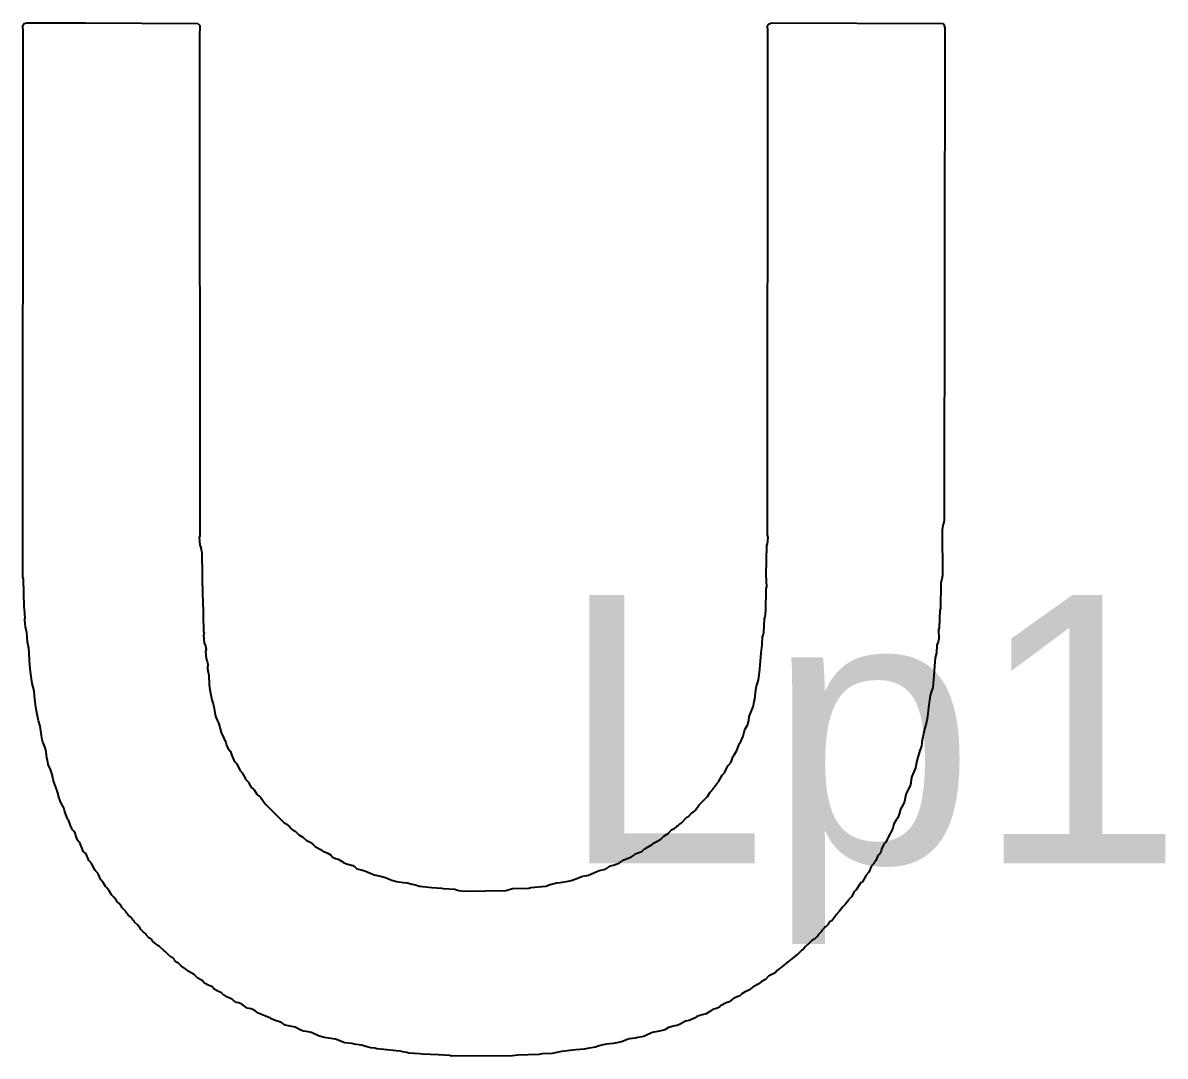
# Model space of a CAD drawing. Header units: inches. Extents: x -0.3 to 12.2, y -3.2 to 4.4.
# Drawn here: x 3.3537 to 3.4611, y 1.8099 to 1.907 of the extents above; entities that cross this region are included whole.
import ezdxf

# ---------------------------------------------------------------- set-up
doc = ezdxf.new("R2010")
doc.units = ezdxf.units.IN
doc.header["$MEASUREMENT"] = 0
doc.layers.add('Board Layer Stack Bottom Overlay', color=54, linetype='Continuous')
doc.layers.add('Top Overlay', color=2, linetype='Continuous')
doc.styles.add('Arial', font='', dxfattribs={"height": 0.2})
doc.styles.get('Arial').set_extended_font_data('Arial')

msp = doc.modelspace()

# ---------------------------------------------------------------- linework, layer by layer
at = {"layer": 'Board Layer Stack Bottom Overlay'}
for p, q in [((3.35386, 1.90699), (3.35409, 1.90704)), ((3.35409, 1.90704), (3.35954, 1.90704)), ((3.35954, 1.90704), (3.3596, 1.90704)), ((3.3596, 1.90704), (3.37017, 1.90699)), ((3.4238, 1.90693), (3.42409, 1.90704)), ((3.42409, 1.90704), (3.44016, 1.90699)), ((3.35372, 1.90679), (3.35386, 1.90699)), ((3.35375, 1.90619), (3.35372, 1.90679)), ((3.35372, 1.85497), (3.35375, 1.90619)), ((3.37017, 1.90699), (3.37037, 1.90679)), ((3.37037, 1.90679), (3.37034, 1.90579)), ((3.42372, 1.90679), (3.4238, 1.90693)), ((3.42375, 1.90625), (3.42372, 1.90679)), ((3.42372, 1.85889), (3.42375, 1.90625)), ((3.44016, 1.90699), (3.44031, 1.9069)), ((3.44031, 1.9069), (3.44039, 1.90659)), ((3.44039, 1.90659), (3.44034, 1.86034)), ((3.37034, 1.90579), (3.37037, 1.85884)), ((3.44019, 1.8598), (3.44014, 1.8594)), ((3.44028, 1.86011), (3.44019, 1.8598)), ((3.44034, 1.86034), (3.44028, 1.86011)), ((3.37037, 1.85884), (3.37031, 1.85867)), ((3.42377, 1.85867), (3.42372, 1.85889)), ((3.44014, 1.8594), (3.44016, 1.85512)), ((3.37031, 1.85867), (3.37037, 1.85798)), ((3.37037, 1.85798), (3.37042, 1.85781)), ((3.37042, 1.85781), (3.37048, 1.85759)), ((3.4236, 1.85514), (3.42366, 1.85793)), ((3.42366, 1.85793), (3.42372, 1.8581)), ((3.42372, 1.8581), (3.42377, 1.85867)), ((3.37048, 1.85759), (3.37054, 1.85719)), ((3.37054, 1.85719), (3.3706, 1.8531)), ((3.35378, 1.8548), (3.35372, 1.85497)), ((3.35384, 1.85213), (3.35378, 1.8548)), ((3.42366, 1.85406), (3.4236, 1.85514)), ((3.44002, 1.85446), (3.43997, 1.85202)), ((3.44011, 1.85477), (3.44002, 1.85446)), ((3.44016, 1.85512), (3.44011, 1.85477)), ((3.42355, 1.85179), (3.4236, 1.85389)), ((3.4236, 1.85389), (3.42366, 1.85406)), ((3.3706, 1.8531), (3.37065, 1.85293)), ((3.37065, 1.85293), (3.37071, 1.84986)), ((3.35389, 1.85196), (3.35384, 1.85213)), ((3.35395, 1.85111), (3.35389, 1.85196)), ((3.42343, 1.85105), (3.42349, 1.85122)), ((3.42349, 1.85122), (3.42355, 1.85179)), ((3.43991, 1.85185), (3.43985, 1.8502)), ((3.43997, 1.85202), (3.43991, 1.85185)), ((3.35389, 1.85094), (3.35395, 1.85111)), ((3.35392, 1.85091), (3.35389, 1.85094)), ((3.35398, 1.85029), (3.35392, 1.85091)), ((3.35403, 1.85), (3.35398, 1.85029)), ((3.42338, 1.84975), (3.42343, 1.85105)), ((3.43985, 1.8502), (3.4398, 1.85003)), ((3.35409, 1.84977), (3.35403, 1.85)), ((3.35415, 1.84887), (3.35409, 1.84977)), ((3.37071, 1.84986), (3.37077, 1.84969)), ((3.37077, 1.84969), (3.37071, 1.84952)), ((3.37071, 1.84952), (3.37077, 1.84878)), ((3.42321, 1.84861), (3.42326, 1.84935)), ((3.42326, 1.84935), (3.42332, 1.84952)), ((3.42332, 1.84952), (3.42338, 1.84975)), ((3.43982, 1.84915), (3.43977, 1.84887)), ((3.4398, 1.85003), (3.43982, 1.84915)), ((3.35423, 1.84855), (3.35415, 1.84887)), ((3.35429, 1.84833), (3.35423, 1.84855)), ((3.35437, 1.84665), (3.35429, 1.84833)), ((3.37077, 1.84878), (3.37088, 1.8485)), ((3.37088, 1.8485), (3.37094, 1.84816)), ((3.37094, 1.84816), (3.37088, 1.84798)), ((3.37088, 1.84798), (3.37094, 1.8473)), ((3.42312, 1.84784), (3.42321, 1.84861)), ((3.43965, 1.84858), (3.4396, 1.84784)), ((3.43977, 1.84887), (3.43965, 1.84858)), ((3.37094, 1.8473), (3.37105, 1.84702)), ((3.37105, 1.84702), (3.37111, 1.84679)), ((3.42301, 1.84631), (3.42306, 1.84705)), ((3.42306, 1.84705), (3.42312, 1.84784)), ((3.43948, 1.84739), (3.43943, 1.84659)), ((3.4396, 1.84784), (3.43948, 1.84739)), ((3.35443, 1.84608), (3.35437, 1.84665)), ((3.35449, 1.84563), (3.35443, 1.84608)), ((3.37111, 1.84679), (3.37108, 1.84637)), ((3.37108, 1.84637), (3.37114, 1.84602)), ((3.37114, 1.84602), (3.37119, 1.84574)), ((3.42292, 1.84554), (3.42301, 1.84631)), ((3.43943, 1.84659), (3.43937, 1.84568)), ((3.3546, 1.84495), (3.35449, 1.84563)), ((3.35477, 1.84426), (3.3546, 1.84495)), ((3.37119, 1.84574), (3.37125, 1.84483)), ((3.37125, 1.84483), (3.37131, 1.84438)), ((3.42267, 1.84472), (3.42278, 1.845)), ((3.42278, 1.845), (3.42286, 1.84531)), ((3.42286, 1.84531), (3.42292, 1.84554)), ((3.43931, 1.84534), (3.43926, 1.8446)), ((3.43937, 1.84568), (3.43931, 1.84534)), ((3.35483, 1.84381), (3.35477, 1.84426)), ((3.35489, 1.84324), (3.35483, 1.84381)), ((3.37131, 1.84438), (3.37142, 1.84375)), ((3.37142, 1.84375), (3.3715, 1.84344)), ((3.42252, 1.8435), (3.42261, 1.84438)), ((3.42261, 1.84438), (3.42267, 1.84472)), ((3.439, 1.84384), (3.43886, 1.84273)), ((3.43909, 1.84415), (3.439, 1.84384)), ((3.43926, 1.8446), (3.43909, 1.84415)), ((3.35494, 1.84273), (3.35489, 1.84324)), ((3.355, 1.84239), (3.35494, 1.84273)), ((3.3715, 1.84344), (3.37162, 1.84304)), ((3.37162, 1.84304), (3.37167, 1.84281)), ((3.37167, 1.84281), (3.37179, 1.84202)), ((3.42221, 1.84239), (3.42241, 1.84287)), ((3.42241, 1.84287), (3.42247, 1.84327)), ((3.42247, 1.84327), (3.42252, 1.8435)), ((3.43886, 1.84273), (3.4388, 1.8421)), ((3.3552, 1.84145), (3.355, 1.84239)), ((3.37179, 1.84202), (3.37185, 1.84179)), ((3.37185, 1.84179), (3.37213, 1.84117)), ((3.42196, 1.84145), (3.42201, 1.84185)), ((3.42201, 1.84185), (3.42221, 1.84239)), ((3.43874, 1.84165), (3.43863, 1.8412)), ((3.4388, 1.8421), (3.43874, 1.84165)), ((3.35534, 1.84097), (3.3552, 1.84145)), ((3.35548, 1.84009), (3.35534, 1.84097)), ((3.37213, 1.84117), (3.37236, 1.84037)), ((3.42144, 1.84003), (3.42159, 1.84063)), ((3.42159, 1.84063), (3.42184, 1.84105)), ((3.42184, 1.84105), (3.42196, 1.84145)), ((3.43855, 1.84088), (3.43838, 1.84031)), ((3.43863, 1.8412), (3.43855, 1.84088)), ((3.35554, 1.83969), (3.35548, 1.84009)), ((3.3556, 1.83946), (3.35554, 1.83969)), ((3.35571, 1.83918), (3.3556, 1.83946)), ((3.37236, 1.84037), (3.37281, 1.83941)), ((3.37281, 1.83941), (3.37287, 1.83918)), ((3.42108, 1.83932), (3.42116, 1.83941)), ((3.42116, 1.83941), (3.42122, 1.83952)), ((3.42122, 1.83952), (3.42144, 1.84003)), ((3.43826, 1.83969), (3.4382, 1.83906)), ((3.43832, 1.83992), (3.43826, 1.83969)), ((3.43838, 1.84031), (3.43832, 1.83992)), ((3.35585, 1.83881), (3.35571, 1.83918)), ((3.35591, 1.83853), (3.35585, 1.83881)), ((3.35599, 1.83799), (3.35591, 1.83853)), ((3.37287, 1.83918), (3.37298, 1.83889)), ((3.37298, 1.83889), (3.37324, 1.83858)), ((3.37324, 1.83858), (3.37338, 1.83821)), ((3.42059, 1.83827), (3.42082, 1.83861)), ((3.42082, 1.83861), (3.42108, 1.83932)), ((3.43803, 1.83867), (3.43781, 1.83793)), ((3.4382, 1.83906), (3.43803, 1.83867)), ((3.35605, 1.83776), (3.35599, 1.83799)), ((3.35611, 1.83736), (3.35605, 1.83776)), ((3.35631, 1.83688), (3.35611, 1.83736)), ((3.37338, 1.83821), (3.37355, 1.83776)), ((3.37355, 1.83776), (3.37366, 1.83764)), ((3.37366, 1.83764), (3.37372, 1.83753)), ((3.37372, 1.83753), (3.37383, 1.83742)), ((3.37383, 1.83742), (3.37395, 1.83713)), ((3.4198, 1.83685), (3.42002, 1.83725)), ((3.42002, 1.83725), (3.42025, 1.83747)), ((3.42025, 1.83747), (3.42036, 1.83776)), ((3.42036, 1.83776), (3.42045, 1.83807)), ((3.42045, 1.83807), (3.42059, 1.83827)), ((3.43775, 1.8377), (3.43766, 1.83716)), ((3.43781, 1.83793), (3.43775, 1.8377)), ((3.35648, 1.83642), (3.35631, 1.83688)), ((3.35656, 1.83594), (3.35648, 1.83642)), ((3.37395, 1.83713), (3.37417, 1.83674)), ((3.37417, 1.83674), (3.37435, 1.83657)), ((3.37435, 1.83657), (3.37469, 1.83594)), ((3.41912, 1.83571), (3.41946, 1.83634)), ((3.41946, 1.83634), (3.41968, 1.83657)), ((3.41968, 1.83657), (3.4198, 1.83685)), ((3.4373, 1.83622), (3.43724, 1.836)), ((3.43761, 1.83693), (3.4373, 1.83622)), ((3.43766, 1.83716), (3.43761, 1.83693)), ((3.35662, 1.83571), (3.35656, 1.83594)), ((3.35682, 1.83523), (3.35662, 1.83571)), ((3.35699, 1.83478), (3.35682, 1.83523)), ((3.37469, 1.83594), (3.37491, 1.83571)), ((3.37491, 1.83571), (3.37497, 1.8356)), ((3.37497, 1.8356), (3.37523, 1.83517)), ((3.37523, 1.83517), (3.37534, 1.83512)), ((3.37534, 1.83512), (3.37548, 1.83497)), ((3.4186, 1.83509), (3.419, 1.8356)), ((3.419, 1.8356), (3.41912, 1.83571)), ((3.43713, 1.83537), (3.43673, 1.83452)), ((3.43718, 1.8356), (3.43713, 1.83537)), ((3.43724, 1.836), (3.43718, 1.8356)), ((3.35713, 1.83418), (3.35699, 1.83478)), ((3.3573, 1.83378), (3.35713, 1.83418)), ((3.37548, 1.83497), (3.37571, 1.83458)), ((3.37571, 1.83458), (3.37579, 1.83449)), ((3.37579, 1.83449), (3.37591, 1.83443)), ((3.37591, 1.83443), (3.37605, 1.83429)), ((3.37605, 1.83429), (3.37611, 1.83418)), ((3.37611, 1.83418), (3.3765, 1.83367)), ((3.4173, 1.83355), (3.41809, 1.83435)), ((3.41809, 1.83435), (3.41832, 1.83475)), ((3.41832, 1.83475), (3.41855, 1.83497)), ((3.41855, 1.83497), (3.4186, 1.83509)), ((3.43673, 1.83452), (3.43659, 1.83387)), ((3.35758, 1.83327), (3.3573, 1.83378)), ((3.35764, 1.83304), (3.35758, 1.83327)), ((3.35776, 1.83264), (3.35764, 1.83304)), ((3.3765, 1.83367), (3.37829, 1.83188)), ((3.41676, 1.8329), (3.41696, 1.83304)), ((3.41696, 1.83304), (3.41701, 1.83316)), ((3.41701, 1.83316), (3.4173, 1.83355)), ((3.43622, 1.83316), (3.4361, 1.8327)), ((3.43647, 1.83358), (3.43622, 1.83316)), ((3.43659, 1.83387), (3.43647, 1.83358)), ((3.35793, 1.83225), (3.35776, 1.83264)), ((3.35801, 1.83216), (3.35793, 1.83225)), ((3.35821, 1.83162), (3.35801, 1.83216)), ((3.37829, 1.83188), (3.37841, 1.83182)), ((3.41551, 1.83182), (3.41562, 1.83188)), ((3.41562, 1.83188), (3.41613, 1.83239)), ((3.41613, 1.83239), (3.41625, 1.83245)), ((3.41625, 1.83245), (3.41664, 1.83284)), ((3.41664, 1.83284), (3.41676, 1.8329)), ((3.43582, 1.83213), (3.43559, 1.83179)), ((3.43596, 1.83233), (3.43582, 1.83213)), ((3.4361, 1.8327), (3.43596, 1.83233)), ((3.35832, 1.83134), (3.35821, 1.83162)), ((3.35838, 1.83122), (3.35832, 1.83134)), ((3.35849, 1.83111), (3.35838, 1.83122)), ((3.35864, 1.83091), (3.35849, 1.83111)), ((3.35872, 1.8306), (3.35864, 1.83091)), ((3.37841, 1.83182), (3.3788, 1.83154)), ((3.3788, 1.83154), (3.37895, 1.83134)), ((3.37895, 1.83134), (3.37903, 1.83125)), ((3.37903, 1.83125), (3.37932, 1.83108)), ((3.37932, 1.83108), (3.37966, 1.83074)), ((3.41397, 1.83063), (3.41437, 1.83086)), ((3.41437, 1.83086), (3.41471, 1.8312)), ((3.41471, 1.8312), (3.415, 1.83137)), ((3.415, 1.83137), (3.41519, 1.83151)), ((3.41519, 1.83151), (3.41522, 1.83159)), ((3.41522, 1.83159), (3.41534, 1.83165)), ((3.41534, 1.83165), (3.41551, 1.83182)), ((3.43525, 1.83088), (3.4348, 1.83003)), ((3.43539, 1.83108), (3.43525, 1.83088)), ((3.43551, 1.83137), (3.43539, 1.83108)), ((3.43559, 1.83179), (3.43551, 1.83137)), ((3.35886, 1.83023), (3.35872, 1.8306)), ((3.35912, 1.82992), (3.35886, 1.83023)), ((3.35929, 1.82946), (3.35912, 1.82992)), ((3.37966, 1.83074), (3.38005, 1.83051)), ((3.38005, 1.83051), (3.38034, 1.83023)), ((3.38034, 1.83023), (3.38062, 1.83012)), ((3.38062, 1.83012), (3.38074, 1.83006)), ((3.38074, 1.83006), (3.38105, 1.8298)), ((3.38105, 1.8298), (3.38119, 1.82966)), ((3.41227, 1.82949), (3.41289, 1.82983)), ((3.41289, 1.82983), (3.41306, 1.83)), ((3.41306, 1.83), (3.41318, 1.83006)), ((3.41318, 1.83006), (3.41369, 1.83034)), ((3.41369, 1.83034), (3.41397, 1.83063)), ((3.43463, 1.8298), (3.43445, 1.82941)), ((3.43468, 1.82992), (3.43463, 1.8298)), ((3.4348, 1.83003), (3.43468, 1.82992)), ((3.3594, 1.82918), (3.35929, 1.82946)), ((3.35949, 1.82909), (3.3594, 1.82918)), ((3.3596, 1.82904), (3.35949, 1.82909)), ((3.35963, 1.82895), (3.3596, 1.82904)), ((3.35972, 1.82887), (3.35963, 1.82895)), ((3.35991, 1.82833), (3.35972, 1.82887)), ((3.38119, 1.82966), (3.3817, 1.82938)), ((3.3817, 1.82938), (3.38182, 1.82926)), ((3.38182, 1.82926), (3.38193, 1.82921)), ((3.38193, 1.82921), (3.38233, 1.82904)), ((3.38233, 1.82904), (3.3827, 1.82884)), ((3.3827, 1.82884), (3.38275, 1.82872)), ((3.38275, 1.82872), (3.38284, 1.82864)), ((3.41022, 1.82841), (3.41093, 1.82867)), ((3.41093, 1.82867), (3.41102, 1.82875)), ((3.41102, 1.82875), (3.41113, 1.82881)), ((3.41113, 1.82881), (3.41125, 1.82892)), ((3.41125, 1.82892), (3.41153, 1.82904)), ((3.41153, 1.82904), (3.4119, 1.82918)), ((3.4119, 1.82918), (3.41216, 1.82943)), ((3.41216, 1.82943), (3.41227, 1.82949)), ((3.43406, 1.82872), (3.43389, 1.82833)), ((3.43423, 1.82889), (3.43406, 1.82872)), ((3.43428, 1.82901), (3.43423, 1.82889)), ((3.43437, 1.82909), (3.43428, 1.82901)), ((3.43445, 1.82941), (3.43437, 1.82909)), ((3.36014, 1.8281), (3.35991, 1.82833)), ((3.36048, 1.82747), (3.36014, 1.8281)), ((3.38284, 1.82864), (3.38312, 1.82853)), ((3.38312, 1.82853), (3.38335, 1.82847)), ((3.38335, 1.82847), (3.38375, 1.82824)), ((3.38375, 1.82824), (3.38386, 1.82813)), ((3.38386, 1.82813), (3.38415, 1.82801)), ((3.38415, 1.82801), (3.38474, 1.82787)), ((3.38474, 1.82787), (3.38483, 1.82779)), ((3.38483, 1.82779), (3.38494, 1.82773)), ((3.38494, 1.82773), (3.38511, 1.82756)), ((3.40849, 1.82753), (3.40895, 1.82782)), ((3.40895, 1.82782), (3.4092, 1.8279)), ((3.4092, 1.8279), (3.40943, 1.82796)), ((3.40943, 1.82796), (3.4098, 1.8281)), ((3.4098, 1.8281), (3.41022, 1.82841)), ((3.43349, 1.82782), (3.43326, 1.82725)), ((3.43372, 1.82804), (3.43349, 1.82782)), ((3.43389, 1.82833), (3.43372, 1.82804)), ((3.36054, 1.82736), (3.36048, 1.82747)), ((3.36077, 1.82713), (3.36054, 1.82736)), ((3.36082, 1.82702), (3.36077, 1.82713)), ((3.36105, 1.82651), (3.36082, 1.82702)), ((3.36128, 1.82628), (3.36105, 1.82651)), ((3.38511, 1.82756), (3.38551, 1.82745)), ((3.38551, 1.82745), (3.38588, 1.82736)), ((3.38588, 1.82736), (3.38616, 1.82725)), ((3.38616, 1.82725), (3.38647, 1.82711)), ((3.38647, 1.82711), (3.38676, 1.82699)), ((3.38676, 1.82699), (3.38721, 1.82688)), ((3.38721, 1.82688), (3.38781, 1.82674)), ((3.38781, 1.82674), (3.38809, 1.82662)), ((3.38809, 1.82662), (3.38841, 1.82648)), ((3.40525, 1.82645), (3.40588, 1.82668)), ((3.40588, 1.82668), (3.40625, 1.82682)), ((3.40625, 1.82682), (3.4069, 1.82696)), ((3.4069, 1.82696), (3.40718, 1.82708)), ((3.40718, 1.82708), (3.40789, 1.82739)), ((3.40789, 1.82739), (3.40849, 1.82753)), ((3.43298, 1.82696), (3.43264, 1.82634)), ((3.43326, 1.82725), (3.43298, 1.82696)), ((3.3615, 1.82588), (3.36128, 1.82628)), ((3.36159, 1.8258), (3.3615, 1.82588)), ((3.36185, 1.82549), (3.36159, 1.8258)), ((3.36207, 1.82509), (3.36185, 1.82549)), ((3.38841, 1.82648), (3.38886, 1.82637)), ((3.38886, 1.82637), (3.38951, 1.82628)), ((3.38951, 1.82628), (3.38986, 1.82622)), ((3.38986, 1.82622), (3.39031, 1.82611)), ((3.39031, 1.82611), (3.39062, 1.82603)), ((3.39062, 1.82603), (3.39102, 1.82591)), ((3.39102, 1.82591), (3.39216, 1.8258)), ((3.39216, 1.8258), (3.39307, 1.82574)), ((3.39307, 1.82574), (3.39324, 1.82569)), ((3.39324, 1.82569), (3.39432, 1.82563)), ((3.39432, 1.82563), (3.39449, 1.82557)), ((3.39449, 1.82557), (3.39471, 1.82551)), ((3.39471, 1.82551), (3.39528, 1.82546)), ((3.39528, 1.82546), (3.39914, 1.82551)), ((3.39914, 1.82551), (3.39932, 1.82557)), ((3.39932, 1.82557), (3.39977, 1.82569)), ((3.39977, 1.82569), (3.4013, 1.82574)), ((3.4013, 1.82574), (3.40147, 1.8258)), ((3.40147, 1.8258), (3.40289, 1.82591)), ((3.40289, 1.82591), (3.40329, 1.82608)), ((3.40329, 1.82608), (3.40366, 1.82617)), ((3.40366, 1.82617), (3.40389, 1.82622)), ((3.40389, 1.82622), (3.40423, 1.82628)), ((3.40423, 1.82628), (3.40497, 1.8264)), ((3.40497, 1.8264), (3.40525, 1.82645)), ((3.4319, 1.82543), (3.43184, 1.82532)), ((3.43204, 1.82557), (3.4319, 1.82543)), ((3.43241, 1.82611), (3.43204, 1.82557)), ((3.43247, 1.82622), (3.43241, 1.82611)), ((3.43255, 1.82625), (3.43247, 1.82622)), ((3.43264, 1.82634), (3.43255, 1.82625)), ((3.36227, 1.82489), (3.36207, 1.82509)), ((3.36253, 1.82458), (3.36227, 1.82489)), ((3.36258, 1.82446), (3.36253, 1.82458)), ((3.36273, 1.82432), (3.36258, 1.82446)), ((3.43127, 1.82452), (3.43102, 1.82421)), ((3.43133, 1.82463), (3.43127, 1.82452)), ((3.43161, 1.82492), (3.43133, 1.82463)), ((3.43184, 1.82532), (3.43161, 1.82492)), ((3.36298, 1.82401), (3.36273, 1.82432)), ((3.36304, 1.8239), (3.36298, 1.82401)), ((3.36344, 1.8235), (3.36304, 1.8239)), ((3.36349, 1.82338), (3.36344, 1.8235)), ((3.36361, 1.82327), (3.36349, 1.82338)), ((3.43045, 1.82353), (3.43019, 1.82327)), ((3.43071, 1.82384), (3.43045, 1.82353)), ((3.43076, 1.82395), (3.43071, 1.82384)), ((3.43102, 1.82421), (3.43076, 1.82395)), ((3.36366, 1.82316), (3.36361, 1.82327)), ((3.36375, 1.82307), (3.36366, 1.82316)), ((3.36386, 1.82301), (3.36375, 1.82307)), ((3.364, 1.82287), (3.36386, 1.82301)), ((3.36406, 1.82276), (3.364, 1.82287)), ((3.36418, 1.82265), (3.36406, 1.82276)), ((3.36423, 1.82253), (3.36418, 1.82265)), ((3.36449, 1.82228), (3.36423, 1.82253)), ((3.36474, 1.82196), (3.36449, 1.82228)), ((3.4294, 1.8223), (3.4292, 1.82211)), ((3.42946, 1.82242), (3.4294, 1.8223)), ((3.42965, 1.82262), (3.42946, 1.82242)), ((3.42977, 1.82267), (3.42965, 1.82262)), ((3.43014, 1.82316), (3.42977, 1.82267)), ((3.43019, 1.82327), (3.43014, 1.82316)), ((3.3648, 1.82185), (3.36474, 1.82196)), ((3.36506, 1.82159), (3.3648, 1.82185)), ((3.36517, 1.82154), (3.36506, 1.82159)), ((3.36525, 1.82145), (3.36517, 1.82154)), ((3.36531, 1.82134), (3.36525, 1.82145)), ((3.36557, 1.82108), (3.36531, 1.82134)), ((3.42843, 1.82123), (3.42818, 1.82097)), ((3.42849, 1.82134), (3.42843, 1.82123)), ((3.42877, 1.82162), (3.42849, 1.82134)), ((3.42883, 1.82174), (3.42877, 1.82162)), ((3.42906, 1.82196), (3.42883, 1.82174)), ((3.42911, 1.82208), (3.42906, 1.82196)), ((3.4292, 1.82211), (3.42911, 1.82208)), ((3.36577, 1.82094), (3.36557, 1.82108)), ((3.36591, 1.82074), (3.36577, 1.82094)), ((3.36642, 1.82034), (3.36591, 1.82074)), ((3.36653, 1.82029), (3.36642, 1.82034)), ((3.36699, 1.81983), (3.36653, 1.82029)), ((3.42724, 1.82015), (3.42704, 1.81995)), ((3.4273, 1.82026), (3.42724, 1.82015)), ((3.42744, 1.8204), (3.4273, 1.82026)), ((3.42755, 1.82046), (3.42744, 1.8204)), ((3.42789, 1.8208), (3.42755, 1.82046)), ((3.42818, 1.82097), (3.42789, 1.8208)), ((3.3671, 1.81978), (3.36699, 1.81983)), ((3.36736, 1.81952), (3.3671, 1.81978)), ((3.36767, 1.81926), (3.36736, 1.81952)), ((3.36778, 1.81921), (3.36767, 1.81926)), ((3.36793, 1.81907), (3.36778, 1.81921)), ((3.36798, 1.81895), (3.36793, 1.81907)), ((3.42636, 1.81938), (3.42585, 1.81898)), ((3.42647, 1.81944), (3.42636, 1.81938)), ((3.42693, 1.81989), (3.42647, 1.81944)), ((3.42704, 1.81995), (3.42693, 1.81989)), ((3.36824, 1.81875), (3.36798, 1.81895)), ((3.36835, 1.8187), (3.36824, 1.81875)), ((3.36864, 1.81841), (3.36835, 1.8187)), ((3.36903, 1.81813), (3.36864, 1.81841)), ((3.36915, 1.81807), (3.36903, 1.81813)), ((3.36932, 1.8179), (3.36915, 1.81807)), ((3.42463, 1.81799), (3.42443, 1.81779)), ((3.42494, 1.81824), (3.42463, 1.81799)), ((3.42505, 1.8183), (3.42494, 1.81824)), ((3.42525, 1.8185), (3.42505, 1.8183)), ((3.42556, 1.81875), (3.42525, 1.8185)), ((3.42568, 1.81881), (3.42556, 1.81875)), ((3.42585, 1.81898), (3.42568, 1.81881)), ((3.36983, 1.81762), (3.36932, 1.8179)), ((3.37017, 1.81728), (3.36983, 1.81762)), ((3.37057, 1.81705), (3.37017, 1.81728)), ((3.37079, 1.81682), (3.37057, 1.81705)), ((3.42312, 1.81694), (3.42295, 1.81676)), ((3.42352, 1.81716), (3.42312, 1.81694)), ((3.4238, 1.81745), (3.42352, 1.81716)), ((3.42443, 1.81779), (3.4238, 1.81745)), ((3.37119, 1.81659), (3.37079, 1.81682)), ((3.37148, 1.81648), (3.37119, 1.81659)), ((3.3717, 1.81625), (3.37148, 1.81648)), ((3.3721, 1.81603), (3.3717, 1.81625)), ((3.37238, 1.81591), (3.3721, 1.81603)), ((3.37261, 1.81569), (3.37238, 1.81591)), ((3.4213, 1.8158), (3.42113, 1.81563)), ((3.42161, 1.816), (3.4213, 1.8158)), ((3.42198, 1.81614), (3.42161, 1.816)), ((3.4221, 1.81625), (3.42198, 1.81614)), ((3.42221, 1.81631), (3.4221, 1.81625)), ((3.42233, 1.81642), (3.42221, 1.81631)), ((3.42284, 1.81671), (3.42233, 1.81642)), ((3.42295, 1.81676), (3.42284, 1.81671)), ((3.3729, 1.81552), (3.37261, 1.81569)), ((3.37329, 1.81534), (3.3729, 1.81552)), ((3.37341, 1.81529), (3.37329, 1.81534)), ((3.37352, 1.81517), (3.37341, 1.81529)), ((3.37381, 1.815), (3.37352, 1.81517)), ((3.37403, 1.81495), (3.37381, 1.815)), ((3.37432, 1.81483), (3.37403, 1.81495)), ((3.3748, 1.81446), (3.37432, 1.81483)), ((3.41983, 1.81495), (3.41931, 1.81466)), ((3.42011, 1.81506), (3.41983, 1.81495)), ((3.42022, 1.81512), (3.42011, 1.81506)), ((3.42045, 1.81534), (3.42022, 1.81512)), ((3.42056, 1.8154), (3.42045, 1.81534)), ((3.42113, 1.81563), (3.42056, 1.8154)), ((3.37517, 1.81438), (3.3748, 1.81446)), ((3.37554, 1.81424), (3.37517, 1.81438)), ((3.37585, 1.81398), (3.37554, 1.81424)), ((3.37648, 1.81375), (3.37585, 1.81398)), ((3.37699, 1.81353), (3.37648, 1.81375)), ((3.41707, 1.81367), (3.41687, 1.81353)), ((3.41735, 1.81378), (3.41707, 1.81367)), ((3.41758, 1.81384), (3.41735, 1.81378)), ((3.41795, 1.81392), (3.41758, 1.81384)), ((3.41829, 1.81415), (3.41795, 1.81392)), ((3.4186, 1.81435), (3.41829, 1.81415)), ((3.41892, 1.81444), (3.4186, 1.81435)), ((3.4192, 1.81455), (3.41892, 1.81444)), ((3.41931, 1.81466), (3.4192, 1.81455)), ((3.37707, 1.81344), (3.37699, 1.81353)), ((3.37744, 1.8133), (3.37707, 1.81344)), ((3.37767, 1.81324), (3.37744, 1.8133)), ((3.37804, 1.8131), (3.37767, 1.81324)), ((3.37838, 1.81287), (3.37804, 1.8131)), ((3.37932, 1.81267), (3.37838, 1.81287)), ((3.3798, 1.81242), (3.37932, 1.81267)), ((3.4144, 1.81265), (3.41406, 1.81242)), ((3.415, 1.81279), (3.4144, 1.81265)), ((3.41522, 1.81284), (3.415, 1.81279)), ((3.41551, 1.81296), (3.41522, 1.81284)), ((3.41602, 1.81324), (3.41551, 1.81296)), ((3.41636, 1.8133), (3.41602, 1.81324)), ((3.41687, 1.81353), (3.41636, 1.8133)), ((3.38008, 1.81231), (3.3798, 1.81242)), ((3.38037, 1.81225), (3.38008, 1.81231)), ((3.38085, 1.81216), (3.38037, 1.81225)), ((3.3815, 1.81185), (3.38085, 1.81216)), ((3.38182, 1.81177), (3.3815, 1.81185)), ((3.38204, 1.81171), (3.38182, 1.81177)), ((3.38244, 1.81165), (3.38204, 1.81171)), ((3.38312, 1.81154), (3.38244, 1.81165)), ((3.38398, 1.8112), (3.38312, 1.81154)), ((3.41054, 1.81151), (3.41017, 1.81137)), ((3.41076, 1.81157), (3.41054, 1.81151)), ((3.4113, 1.81165), (3.41076, 1.81157)), ((3.41153, 1.81171), (3.4113, 1.81165)), ((3.41193, 1.81177), (3.41153, 1.81171)), ((3.41216, 1.81182), (3.41193, 1.81177)), ((3.41281, 1.81213), (3.41216, 1.81182)), ((3.41304, 1.81219), (3.41281, 1.81213)), ((3.41358, 1.81228), (3.41304, 1.81219)), ((3.41406, 1.81242), (3.41358, 1.81228)), ((3.38466, 1.81114), (3.38398, 1.8112)), ((3.38488, 1.81108), (3.38466, 1.81114)), ((3.38557, 1.81097), (3.38488, 1.81108)), ((3.38619, 1.8108), (3.38557, 1.81097)), ((3.38642, 1.81074), (3.38619, 1.8108)), ((3.38682, 1.81069), (3.38642, 1.81074)), ((3.38699, 1.81063), (3.38682, 1.81069)), ((3.38767, 1.81057), (3.38699, 1.81063)), ((3.3888, 1.81046), (3.38767, 1.81057)), ((3.3892, 1.8104), (3.3888, 1.81046)), ((3.38943, 1.81035), (3.3892, 1.8104)), ((3.40468, 1.81043), (3.40434, 1.81037)), ((3.40514, 1.81049), (3.40468, 1.81043)), ((3.40571, 1.81054), (3.40514, 1.81049)), ((3.4065, 1.8106), (3.40571, 1.81054)), ((3.40679, 1.81066), (3.4065, 1.8106)), ((3.40716, 1.81074), (3.40679, 1.81066)), ((3.40755, 1.8108), (3.40716, 1.81074)), ((3.40781, 1.81088), (3.40755, 1.8108)), ((3.40826, 1.811), (3.40781, 1.81088)), ((3.4086, 1.81106), (3.40826, 1.811)), ((3.4092, 1.81114), (3.4086, 1.81106)), ((3.40988, 1.81125), (3.4092, 1.81114)), ((3.41017, 1.81137), (3.40988, 1.81125)), ((3.38983, 1.81029), (3.38943, 1.81035)), ((3.39, 1.81023), (3.38983, 1.81029)), ((3.39108, 1.81017), (3.39, 1.81023)), ((3.39125, 1.81012), (3.39108, 1.81017)), ((3.39278, 1.81006), (3.39125, 1.81012)), ((3.39386, 1.81), (3.39278, 1.81006)), ((3.39403, 1.80995), (3.39386, 1.81)), ((3.39974, 1.80998), (3.39403, 1.80995)), ((3.40025, 1.81003), (3.39974, 1.80998)), ((3.40224, 1.81009), (3.40025, 1.81003)), ((3.40253, 1.81015), (3.40224, 1.81009)), ((3.40349, 1.8102), (3.40253, 1.81015)), ((3.40434, 1.81037), (3.40349, 1.8102))]:
    msp.add_line(p, q, dxfattribs=at)

# ---------------------------------------------------------------- texts
at = {"layer": 'Top Overlay', "style": 'Arial'}
msp.add_text('Lp1', height=0.025197, dxfattribs=at).set_placement((3.4041, 1.82808))

doc.saveas('drawing.dxf')
